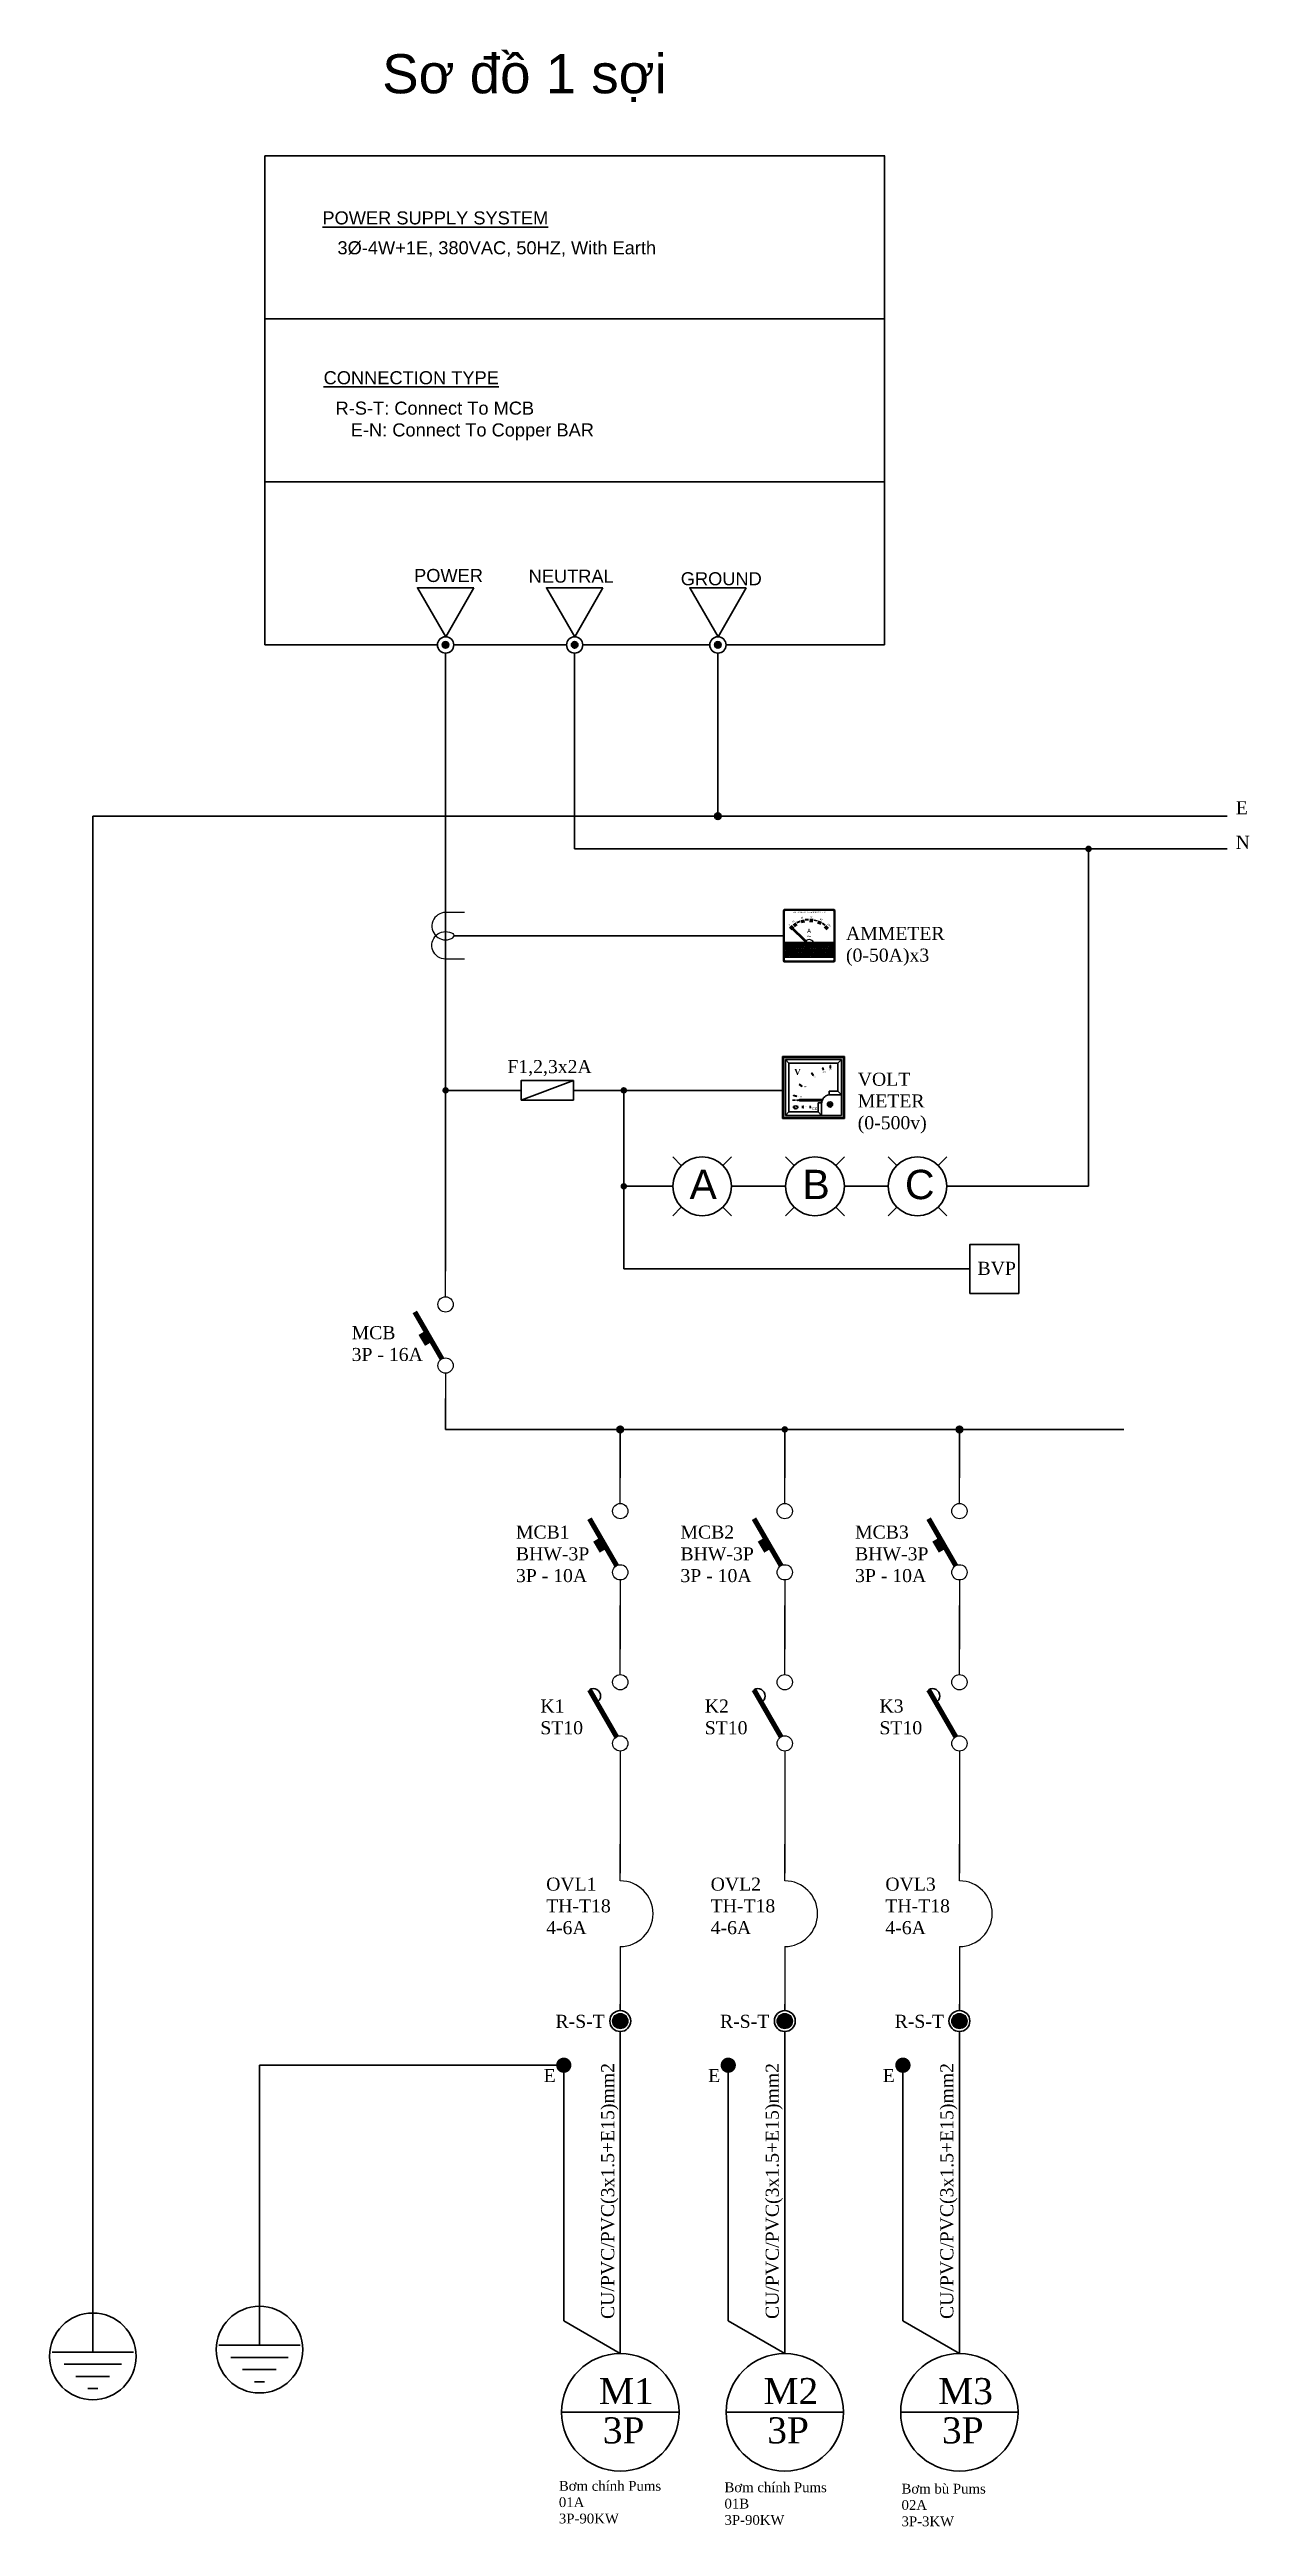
# Model space of a CAD drawing. Header units: millimetres. Extents: x 0 to 6757, y 0 to 5553.
# Drawn here: x 4919 to 6757, y 1758 to 5553 of the extents above; entities outside this region: 1.
import ezdxf

# ---------------------------------------------------------------- set-up
doc = ezdxf.new("R2010")
doc.units = ezdxf.units.MM
doc.header["$MEASUREMENT"] = 0
doc.linetypes.add('DASHED', pattern=[0.75, 0.5, -0.25])
for name, color, linetype in [('0 @ 1', 7, 'Continuous'), ('0-----E-equip', 2, 'Continuous'), ('1-DAY', 4, 'DASHED'), ('CHUTO', 3, 'Continuous'), ('MANH', 8, 'Continuous'), ('TBD', 2, 'Continuous')]:
    doc.layers.add(name, color=color, linetype=linetype)
doc.layers.add('Cua_tu', color=7, linetype='Continuous', lineweight=30)
doc.layers.add('NetDam', color=7, linetype='Continuous', lineweight=35)
doc.styles.add('kt5-1', font='romans.shx', dxfattribs={"height": 100})
doc.styles.get("Standard").update_dxf_attribs({"font": 'arial.ttf'})

# ---------------------------------------------------------------- blocks, each defined once
blk = doc.blocks.new('di2')
at = {"layer": 'TBD', "color": 0}
for p, q in [((0, 500), (0, 625)), ((0, 125), (0, 0))]:
    blk.add_line(p, q, dxfattribs=at)
for points, const_width in [([(-18, 195), (-151, 425)], 25), ([(-88, 266), (-120, 320)], 30)]:
    blk.add_lwpolyline(points, dxfattribs=dict(at, const_width=const_width))
for centre in [(0, 462), (0, 162)]:
    blk.add_circle(centre, 37.5, dxfattribs=at)
blk = doc.blocks.new('DI16')
at = {"layer": 'TBD'}
blk.add_line((0, 555), (0, -555), dxfattribs=at)
for points in [[(275, 340), (0, 340, 1.251179), (86, -41, 0.140943), (116, -17, 0.162061), (121, 0, 0.162061)], [(275, -340), (0, -340, -1.251179), (86, 41, -0.140943), (116, 17, -0.162061), (121, 0, -0.162061)]]:
    blk.add_lwpolyline(points, format="xyb", dxfattribs=at)

msp = doc.modelspace()

# ---------------------------------------------------------------- hatches: boundary and pattern name
h = msp.add_hatch()
h.set_pattern_fill('NET3', color=256, style=0)
h.set_pattern_definition([(0, (553.123, 3219.7495), (0, 3.175), []), (60, (553.123, 3219.7495), (-2.7496307, 1.5875), []), (120, (553.123, 3219.7495), (-2.7496307, -1.5875), [])])
h.paths.add_polyline_path([(6044.1, 4185.4), (6044.1, 4162.4), (6121.1, 4162.4), (6121.1, 4185.4)])
h.paths.add_polyline_path([(6085.1, 4170.4, -1), (6080.1, 4170.4, -1)], flags=16)
h.paths.add_polyline_path([(6044.6, 4181.4, -1), (6048.6, 4181.4, -1)], flags=16)
h.paths.add_polyline_path([(6116.6, 4181.4, -1), (6120.6, 4181.4, -1)], flags=16)
at = {"layer": 'NetDam'}
h = msp.add_hatch(color=0, dxfattribs=at)
h.dxf.hatch_style = 1
h.paths.add_polyline_path([(5530.5, 4641, 1), (5520.5, 4641, 1)])
h = msp.add_hatch(color=0, dxfattribs=at)
h.dxf.hatch_style = 1
h.paths.add_polyline_path([(5728.3, 4641, 1), (5718.3, 4641, 1)])
h = msp.add_hatch(color=0, dxfattribs=at)
h.dxf.hatch_style = 1
h.paths.add_polyline_path([(5947.8, 4641, 1), (5937.8, 4641, 1)])
h = msp.add_hatch(color=256, dxfattribs=at)
h.dxf.hatch_style = 1
h.paths.add_polyline_path([(5937.8, 4378.5, 1), (5947.8, 4378.5, 1)])
h = msp.add_hatch(color=256, dxfattribs=at)
h.dxf.hatch_style = 1
h.paths.add_polyline_path([(6505.8, 4328.5, 1), (6515.8, 4328.5, 1)])
h = msp.add_hatch(color=256, dxfattribs=at)
h.dxf.hatch_style = 1
h.paths.add_polyline_path([(5520.5, 3958.5), (5530.5, 3958.5, 1)])
h.paths.add_polyline_path([(5530.5, 3958.5), (5525.5, 3958.5), (5525.5, 3953.5, 0.414214)])
h.paths.add_polyline_path([(5525.5, 3958.5), (5520.5, 3958.5, 0.414214), (5525.5, 3953.5)])
h = msp.add_hatch(color=256, dxfattribs=at)
h.dxf.hatch_style = 1
h.paths.add_polyline_path([(5793.6, 3958.5), (5803.6, 3958.5, 1)])
h.paths.add_polyline_path([(5803.6, 3958.5), (5798.6, 3958.5), (5798.6, 3953.5, 0.414214)])
h.paths.add_polyline_path([(5798.6, 3958.5), (5793.6, 3958.5, 0.414214), (5798.6, 3953.5)])
h = msp.add_hatch(color=256, dxfattribs=at)
h.dxf.hatch_style = 1
h.paths.add_polyline_path([(5793.6, 3811.5), (5803.6, 3811.5, 1)])
h.paths.add_polyline_path([(5803.6, 3811.5), (5798.6, 3811.5), (5798.6, 3806.5, 0.414214)])
h.paths.add_polyline_path([(5798.6, 3811.5), (5793.6, 3811.5, 0.414214), (5798.6, 3806.5)])
h = msp.add_hatch(color=256, dxfattribs=at)
h.dxf.hatch_style = 1
h.paths.add_polyline_path([(5788.2, 3439), (5798.2, 3439, 1)])
h.paths.add_polyline_path([(5798.2, 3439), (5793.2, 3439), (5793.2, 3434, 0.414214)])
h.paths.add_polyline_path([(5793.2, 3439), (5788.2, 3439, 0.414214), (5793.2, 3434)])
h = msp.add_hatch(color=256, dxfattribs=at)
h.dxf.hatch_style = 1
h.paths.add_polyline_path([(6040.3, 3439), (6050.3, 3439, 1)])
h.paths.add_polyline_path([(6050.3, 3439), (6045.3, 3439), (6045.3, 3434, 0.414214)])
h.paths.add_polyline_path([(6045.3, 3439), (6040.3, 3439, 0.414214), (6045.3, 3434)])
h = msp.add_hatch(color=256, dxfattribs=at)
h.dxf.hatch_style = 1
h.paths.add_polyline_path([(6307.9, 3439), (6317.9, 3439, 1)])
h.paths.add_polyline_path([(6317.9, 3439), (6312.9, 3439), (6312.9, 3434, 0.414214)])
h.paths.add_polyline_path([(6312.9, 3439), (6307.9, 3439, 0.414214), (6312.9, 3434)])
h = msp.add_hatch(color=256, dxfattribs=at)
h.dxf.hatch_style = 1
h.paths.add_polyline_path([(5804.9, 2532.5, 1), (5781.5, 2532.5, 1)])
h = msp.add_hatch(color=256, dxfattribs=at)
h.dxf.hatch_style = 1
h.paths.add_polyline_path([(6057, 2532.5, 1), (6033.6, 2532.5, 1)])
h = msp.add_hatch(color=256, dxfattribs=at)
h.dxf.hatch_style = 1
h.paths.add_polyline_path([(6324.7, 2532.5, 1), (6301.2, 2532.5, 1)])
h = msp.add_hatch(color=256, dxfattribs=at)
h.dxf.hatch_style = 1
h.paths.add_polyline_path([(5718.3, 2464.8, 1), (5694.9, 2464.8, 1)])
h = msp.add_hatch(color=256, dxfattribs=at)
h.dxf.hatch_style = 1
h.paths.add_polyline_path([(5970.4, 2464.8, 1), (5947, 2464.8, 1)])
h = msp.add_hatch(color=256, dxfattribs=at)
h.dxf.hatch_style = 1
h.paths.add_polyline_path([(6238.1, 2464.8, 1), (6214.6, 2464.8, 1)])

# ---------------------------------------------------------------- linework, layer by layer
at = {"lineweight": 70}
for p, q in [((6059.6, 4214.1), (6062.5, 4210.1)), ((6065.7, 4217.6), (6066.7, 4215.4)), ((6072.2, 4220), (6073.5, 4215.2)), ((6079.1, 4221.2), (6079.3, 4218.7)), ((6086, 4221.2), (6085.6, 4216.2)), ((6092.9, 4220), (6092.3, 4217.6)), ((6099.5, 4217.6), (6097.3, 4213.1)), ((6105.5, 4214.1), (6104.1, 4212.1)), ((6054.3, 4209.7), (6057.8, 4206.1)), ((6110.8, 4209.7), (6107.3, 4206.1))]:
    msp.add_line(p, q, dxfattribs=at)
for p, q in [((6044.1, 4185.4), (6121.1, 4185.4)), ((6044.1, 4162.4), (6121.1, 4162.4)), ((6082.1, 4167.9), (6082.1, 4172.8)), ((6083.1, 4167.9), (6083.1, 4172.8))]:
    msp.add_line(p, q)
at = {"color": 6}
for p, q in [((6044.6, 4181.4), (6048.6, 4181.4)), ((6046.6, 4179.4), (6046.6, 4183.4)), ((6120.6, 4181.4), (6116.6, 4181.4)), ((6118.6, 4179.4), (6118.6, 4183.4))]:
    msp.add_line(p, q, dxfattribs=at)
at = {"color": 1, "lineweight": 53}
msp.add_line((6078.6, 4185.4), (6054.3, 4209.7), dxfattribs=at)
for points in [[(6042.6, 4233.4), (6042.6, 4157.4)], [(6044.1, 4231.9), (6044.1, 4158.9)], [(6120.6, 4235.4), (6044.6, 4235.4)], [(6119.1, 4233.9), (6046.1, 4233.9)], [(6121.1, 4158.9), (6121.1, 4231.9)], [(6122.6, 4157.4), (6122.6, 4233.4)], [(6044.6, 4155.4), (6120.6, 4155.4)], [(6046.1, 4156.9), (6119.1, 4156.9)]]:
    msp.add_lwpolyline(points)
msp.add_lwpolyline([(0, 0), (0, 210), (297, 210), (297, 0), (0, 0)], close=True)
for centre, radius in [((6046.6, 4181.4), 2), ((6118.6, 4181.4), 2), ((6082.6, 4170.4), 2.5)]:
    msp.add_circle(centre, radius)
for centre, radius, start, end in [((6044.6, 4233.4), 2, 90, 180), ((6046.1, 4231.9), 2, 90, 180), ((6119.1, 4231.9), 2, 0, 90), ((6120.6, 4233.4), 2, 0, 90), ((6082.6, 4181.4), 8, 30, 150), ((6044.6, 4157.4), 2, 180, 270), ((6046.1, 4158.9), 2, 180, 270), ((6119.1, 4158.9), 2, 270, 0), ((6120.6, 4157.4), 2, 270, 0)]:
    msp.add_arc(centre, radius, start, end)
at = {"layer": 'CHUTO', "color": 7}
for p, q in [((5793.2, 2747.4), (5793.2, 2803.6)), ((6045.3, 2747.4), (6045.3, 2803.6)), ((6312.9, 2747.4), (6312.9, 2803.6)), ((5793.2, 2646.7), (5793.2, 2548.8)), ((6045.3, 2646.7), (6045.3, 2548.8)), ((6312.9, 2646.7), (6312.9, 2548.8))]:
    msp.add_line(p, q, dxfattribs=at)
at = {"layer": 'Cua_tu', "ltscale": 0.5}
for p, q in [((6041.7, 4010.4), (6136.7, 4010.4)), ((6041.7, 3915.4), (6041.7, 4010.4)), ((6043.2, 4008.9), (6135.2, 4008.9)), ((6043.2, 3916.9), (6043.2, 4008.9)), ((6046.2, 4005.9), (6132.2, 4005.9)), ((6046.2, 3919.9), (6046.2, 4005.9)), ((6046.2, 4005.9), (6051.7, 4000.4)), ((6086.3, 3984.9), (6086.6, 3985.1)), ((6088.8, 3981.2), (6086.3, 3984.9)), ((6086.6, 3985.1), (6089.1, 3981.4)), ((6103.2, 3992.9), (6103.5, 3993)), ((6104.4, 3989.4), (6103.2, 3992.9)), ((6103.5, 3993), (6104.7, 3989.5)), ((6104.7, 3989.5), (6104.4, 3989.4)), ((6115, 3992.4), (6115, 3996.6)), ((6115, 3996.6), (6115.4, 3996.6)), ((6115.4, 3992.4), (6115, 3992.4)), ((6115.4, 3996.6), (6115.4, 3992.4)), ((6126.7, 4000.4), (6132.2, 4005.9)), ((6132.2, 4005.9), (6132.2, 3919.9)), ((6135.2, 4008.9), (6135.2, 3916.9)), ((6136.7, 4010.4), (6136.7, 3915.4)), ((6058.7, 3950.8), (6058.8, 3951.2)), ((6063.5, 3949), (6058.7, 3950.8)), ((6058.8, 3951.2), (6063.6, 3949.4)), ((6063.6, 3949.4), (6063.5, 3949)), ((6067.4, 3967.5), (6067.6, 3967.8)), ((6071.5, 3964.4), (6067.4, 3967.5)), ((6067.6, 3967.8), (6071.8, 3964.7)), ((6071.8, 3964.7), (6071.5, 3964.4)), ((6071.8, 3964.7), (6071.6, 3964.8)), ((6071.6, 3964.8), (6071.8, 3964.7)), ((6089.1, 3981.4), (6088.8, 3981.2)), ((6113.1, 3951.7), (6113.1, 3957.2)), ((6113.1, 3957.2), (6126.7, 3957.2)), ((6132.2, 3951.7), (6113.1, 3951.7)), ((6126.7, 3957.2), (6132.2, 3951.7)), ((6136.7, 3915.4), (6041.7, 3915.4)), ((6135.2, 3916.9), (6043.2, 3916.9)), ((6051.7, 3925.4), (6046.2, 3919.9)), ((6132.2, 3919.9), (6046.2, 3919.9)), ((6059.9, 3925.4), (6054, 3925.4)), ((6056.9, 3943.4), (6056.9, 3943.7)), ((6056.9, 3943.7), (6061.9, 3943.7)), ((6061.9, 3943.4), (6056.9, 3943.4)), ((6058.7, 3933.9), (6058.7, 3931.7)), ((6061.9, 3943.7), (6061.9, 3943.4)), ((6102.8, 3943.6), (6063, 3943.6)), ((6065.5, 3931.7), (6065.5, 3933.9)), ((6065.9, 3943.6), (6068.6, 3944.6)), ((6068.6, 3942.6), (6065.9, 3943.6)), ((6103.3, 3944.6), (6068.6, 3944.6)), ((6102.4, 3942.6), (6068.6, 3942.6)), ((6074.1, 3934.4), (6071.4, 3933.8)), ((6071.4, 3933.8), (6074.1, 3933.4)), ((6074.1, 3933.4), (6071.4, 3933)), ((6071.4, 3933), (6074.1, 3932.5)), ((6074.1, 3932.5), (6071.4, 3932)), ((6071.4, 3932), (6074.1, 3931.6)), ((6072.7, 3935), (6072.7, 3931.1)), ((6083.2, 3932.4), (6085.6, 3932.4)), ((6084.4, 3935), (6084.4, 3932.4)), ((6096.7, 3925.4), (6096.7, 3939.4)), ((6096.7, 3939.4), (6101.8, 3939.4)), ((6096.7, 3925.4), (6101.7, 3919.9)), ((6101.7, 3919.9), (6101.7, 3937.7))]:
    msp.add_line(p, q, dxfattribs=at)
for points in [[(6096.7, 3925.4), (6051.7, 3925.4), (6051.7, 4000.4), (6126.7, 4000.4), (6126.7, 3957.2)], [(6374.1, 3647.5), (6329.1, 3647.5), (6329.1, 3722.5), (6404.1, 3722.5), (6404.1, 3679.2)]]:
    msp.add_lwpolyline(points, dxfattribs=at)
msp.add_lwpolyline([(6113, 3937.2), (6116.2, 3937.2), (6116.2, 3936.6), (6113, 3936.6)], close=True, dxfattribs=at)
for centre, radius in [((6074.1, 3934.4), 0.0244), ((6074.1, 3931.6), 0.0244), ((6114.6, 3936.9), 4), ((6114.6, 3936.9), 2)]:
    msp.add_circle(centre, radius, dxfattribs=at)
for centre, radius, start, end in [((6115.5, 3938.1), 13.8, 100.0888, 181.4216), ((6062.1, 3927.6), 7.07, 61.4304, 118.5696), ((6062.1, 3937.9), 7.07, 241.4304, 298.5696)]:
    msp.add_arc(centre, radius, start, end, dxfattribs=at)
at = {"layer": 'MANH', "color": 7, "ltscale": 100}
for centre in [(5793.2, 2697), (6045.3, 2697), (6312.9, 2697)]:
    msp.add_arc(centre, 50.3, 270, 90, dxfattribs=at)
at = {"layer": 'NetDam', "color": 0}
for p, q in [((5248.3, 5390.6), (6198.2, 5390.6)), ((5248.3, 5140.7), (5248.3, 5390.6)), ((6198.3, 5140.7), (6198.3, 5390.5)), ((5248.3, 5140.7), (5248.3, 4890.8)), ((5248.4, 5140.6), (6198.2, 5140.6)), ((6198.3, 5140.7), (6198.3, 4890.9)), ((5248.3, 4890.8), (6198.2, 4890.8)), ((5248.3, 4640.9), (5248.3, 4890.8)), ((6198.3, 4640.9), (6198.3, 4890.7)), ((5248.4, 4641), (5513, 4641)), ((5538, 4641), (5710.8, 4641)), ((5735.8, 4641), (5930.3, 4641)), ((5955.3, 4641), (6198.2, 4641)), ((5525.6, 3958.5), (5525.6, 4628.5)), ((4984.8, 4378.5), (4984.8, 2025.4)), ((5580.8, 4195.4), (5538.2, 4195.5)), ((5580.8, 4195.4), (6042.6, 4195.4)), ((5525.5, 4082.3), (5525.5, 3681.5)), ((6510.8, 3811.5), (6510.8, 4082.3)), ((5731.3, 3958.5), (6041.7, 3958.5)), ((5798.6, 3811.5), (5798.6, 3958.5)), ((5873.6, 3811.5), (5798.6, 3811.5)), ((5798.6, 3811.5), (5798.6, 3685)), ((6443.7, 3811.5), (6510.8, 3811.5)), ((5798.6, 3685), (6329.1, 3685)), ((6374.1, 3647.5), (6404.1, 3647.5)), ((6404.1, 3647.5), (6404.1, 3679.2)), ((5525.5, 3486.2), (5525.5, 3439)), ((5525.5, 3439), (6045.3, 3439)), ((5793.2, 3364.7), (5793.2, 3439)), ((6045.3, 3364.7), (6045.3, 3439)), ((6045.3, 3439), (6565, 3439)), ((6312.9, 3364.7), (6312.9, 3439)), ((5793.2, 3169.4), (5793.2, 3102.5)), ((6045.3, 3169.4), (6045.3, 3102.5)), ((6312.9, 3169.4), (6312.9, 3102.5)), ((5793.2, 2548.5), (5793.2, 2558.5)), ((6045.3, 2548.5), (6045.3, 2558.5)), ((6312.9, 2548.5), (6312.9, 2558.5)), ((5793.2, 2516.5), (5793.2, 2023)), ((6045.3, 2516.5), (6045.3, 2023)), ((6312.9, 2516.5), (6312.9, 2023)), ((5240.3, 2464.8), (5240.3, 2035.8)), ((5706.6, 2464.8), (5240.3, 2464.8)), ((5706.6, 2460.5), (5706.6, 2464.8)), ((5706.6, 2073), (5706.6, 2464.8)), ((5958.7, 2460.5), (5958.7, 2464.8)), ((5958.7, 2073), (5958.7, 2464.8)), ((5958.7, 2464.8), (5958.7, 2464.8)), ((6226.3, 2460.5), (6226.3, 2464.8)), ((6226.3, 2073), (6226.3, 2464.8)), ((5793.2, 2023), (5793.2, 2143)), ((6045.3, 2023), (6045.3, 2143)), ((6312.9, 2023), (6312.9, 2143)), ((5793.2, 2023), (5706.6, 2073)), ((6045.3, 2023), (5958.7, 2073)), ((6312.9, 2023), (6226.3, 2073)), ((4922.6, 2025.4), (5047.1, 2025.4)), ((5178.1, 2035.8), (5302.5, 2035.8)), ((5196.3, 2017.1), (5284.3, 2017.1)), ((4940.8, 2006.8), (5028.9, 2006.8)), ((4959, 1988.1), (5010.6, 1988.1)), ((5214.5, 1998.4), (5266.1, 1998.4)), ((5232.7, 1979.8), (5247.9, 1979.8)), ((4977.2, 1969.4), (4992.4, 1969.4)), ((5703.2, 1933), (5883.2, 1933)), ((5955.3, 1933), (6135.3, 1933)), ((6222.9, 1933), (6402.9, 1933))]:
    msp.add_line(p, q, dxfattribs=at)
at = {"layer": 'NetDam'}
for p, q in [((5525.5, 4628.5), (5525.5, 4628.5)), ((5723.3, 4628.5), (5723.3, 4328.5)), ((5942.8, 4628.5), (5942.8, 4383.5)), ((5937.8, 4378.5), (4984.8, 4378.5)), ((5947.8, 4378.5), (6723.3, 4378.5)), ((5723.3, 4328.5), (6723.3, 4328.5)), ((6510.8, 4082.3), (6510.8, 4328.5)), ((5525.5, 3958.5), (5631.3, 3958.5)), ((5641.3, 3958.5), (5631.3, 3958.5)), ((5641.3, 3943.5), (5721.3, 3973.5)), ((5721.3, 3958.5), (5731.3, 3958.5)), ((5873.6, 3856.5), (5886.7, 3843.3)), ((5963.6, 3856.5), (5950.4, 3843.3)), ((6046.6, 3856.5), (6059.8, 3843.3)), ((6136.6, 3856.5), (6123.4, 3843.3)), ((6203.7, 3856.5), (6216.9, 3843.3)), ((6293.7, 3856.5), (6280.5, 3843.3)), ((5963.6, 3811.5), (6046.6, 3811.5)), ((6136.6, 3811.5), (6203.7, 3811.5)), ((6293.7, 3811.5), (6443.7, 3811.5)), ((5886.7, 3779.7), (5873.6, 3766.5)), ((5950.4, 3779.7), (5963.6, 3766.5)), ((6059.8, 3779.7), (6046.6, 3766.5)), ((6123.4, 3779.7), (6136.6, 3766.5)), ((6216.9, 3779.7), (6203.7, 3766.5)), ((6280.5, 3779.7), (6293.7, 3766.5))]:
    msp.add_line(p, q, dxfattribs=at)
at = {"layer": 'NetDam', "color": 0}
for points in [[(5569, 4728.5), (5482.4, 4728.5), (5525.7, 4653.5)], [(5766.7, 4728.5), (5680.1, 4728.5), (5723.4, 4653.5)], [(5986.3, 4728.5), (5899.7, 4728.5), (5943, 4653.5)]]:
    msp.add_lwpolyline(points, close=True, dxfattribs=at)
at = {"layer": 'NetDam'}
msp.add_lwpolyline([(5641.3, 3943.5), (5721.3, 3943.5), (5721.3, 3973.5), (5641.3, 3973.5)], close=True, dxfattribs=at)
at = {"layer": 'NetDam', "color": 0}
for centre, radius in [((5525.5, 4641), 12.5), ((5525.5, 4641), 5), ((5723.3, 4641), 12.5), ((5723.3, 4641), 5), ((5942.8, 4641), 12.5), ((5942.8, 4641), 5), ((5793.2, 2532.5), 16), ((6045.3, 2532.5), 16), ((6312.9, 2532.5), 16), ((5240.4, 2029), 66.4), ((4984.9, 2018.7), 66.4), ((5793.2, 1933), 90), ((6045.3, 1933), 90), ((6312.9, 1933), 90)]:
    msp.add_circle(centre, radius, dxfattribs=at)
at = {"layer": 'NetDam'}
for centre, radius in [((5942.8, 4378.5), 5), ((5918.6, 3811.5), 45), ((6091.6, 3811.5), 45), ((6248.7, 3811.5), 45), ((5793.2, 3439), 5), ((6312.9, 3439), 5)]:
    msp.add_circle(centre, radius, dxfattribs=at)
at = {"layer": 'NetDam', "color": 0}
for centre, radius, start, end in [((6198.2, 5390.5), 0.1, 0, 90), ((5248.4, 5140.7), 0.1, 180, 270), ((6198.2, 5140.7), 0.1, 270, 0), ((5752, 3030.7), 11.1, 297.2081, 122.7919), ((6004.1, 3030.7), 11.1, 297.2081, 122.7919), ((6271.7, 3030.7), 11.1, 297.2081, 122.7919)]:
    msp.add_arc(centre, radius, start, end, dxfattribs=at)
at = {"layer": 'TBD', "color": 0}
for p, q in [((5793.2, 3063.4), (5793.2, 3102.5)), ((6045.3, 3063.4), (6045.3, 3102.5)), ((6312.9, 3063.4), (6312.9, 3102.5)), ((5793.2, 2946.2), (5793.2, 2758.9)), ((6045.3, 2946.2), (6045.3, 2758.9)), ((6312.9, 2946.2), (6312.9, 2758.9))]:
    msp.add_line(p, q, dxfattribs=at)
at = {"layer": 'TBD', "color": 0, "const_width": 7.81}
for points in [[(5787.4, 2968.2), (5746, 3040)], [(6039.5, 2968.2), (5998.1, 3040)], [(6307.2, 2968.2), (6265.7, 3040)]]:
    msp.add_lwpolyline(points, dxfattribs=at)
at = {"layer": 'TBD', "color": 0}
for centre in [(5793.2, 3051.7), (6045.3, 3051.7), (6312.9, 3051.7), (5793.2, 2957.9), (6045.3, 2957.9), (6312.9, 2957.9), (5793.2, 2532.5), (6045.3, 2532.5), (6312.9, 2532.5)]:
    msp.add_circle(centre, 11.7, dxfattribs=at)

# ---------------------------------------------------------------- block references
at = {"layer": '0-----E-equip', "linetype": 'Continuous', "xscale": -0.1050000000104774, "yscale": 0.1050000000104774, "zscale": 0.105, "rotation": 180}
msp.add_blockref('DI16', (5525.6, 4195.4), dxfattribs=at)
at = {"layer": '1-DAY', "color": 0, "xscale": 0.312500000007276, "yscale": 0.312500000007276, "zscale": 0.312500000007276}
for p in [(5525.5, 3486.2), (5793.2, 3169.4), (6045.3, 3169.4), (6312.9, 3169.4)]:
    msp.add_blockref('di2', p, dxfattribs=at)

# ---------------------------------------------------------------- texts
for s, height, p in [('A', 6.65, (6079.4, 4199.4)), ('~', 8.52, (6079, 4190.5))]:
    msp.add_text(s, height=height).set_placement(p)
at = {"attachment_point": 1}
for s, width, insert, char_height in [('Sơ đồ 1 sợi', 702.013, (5428.3, 5546.2), 60), ('{\\fTimes New Roman|b0|i0|c0|p18;E}', 136, (6736.5, 4401.5), 20), ('{\\fTimes New Roman|b0|i0|c0|p18;N}', 136, (6736.3, 4348.5), 20), ('{\\fTimes New Roman|b0|i0|c0|p18;AMMETER (0-50A)x3}', 136, (6139.1, 4209), 20), ('{\\fTimes New Roman|b0|i0|c0|p18;F1,2,3x2A}', 136, (5620.2, 4004.9), 20), ('{\\fTimes New Roman|b0|i0|c0|p18;VOLT METER (0-500v)}', 189.459, (6157.1, 3985.6), 20), ('{\\fTimes New Roman|b0|i0|c0|p18;BVP}', 63.318, (6340.7, 3695.8), 20), ('{\\fTimes New Roman|b0|i0|c0|p18;E}', 136, (5675.8, 2459), 20), ('{\\fTimes New Roman|b0|i0|c0|p18;E}', 136, (5927.9, 2459), 20), ('{\\fTimes New Roman|b0|i0|c0|p18;E}', 136, (6195.5, 2459), 20)]:
    msp.add_mtext_dynamic_manual_height_columns(s, width=width, gutter_width=1, heights=[0], dxfattribs=dict(at, insert=insert, char_height=char_height))
at = {"char_height": 2.5, "width": 6.888, "attachment_point": 5}
for s, insert, rotation in [('{\\fArial|b0|i0|c0|p34;0}', (6052.3, 4212), 44.6632), ('{\\fArial|b0|i0|c0|p34;20}', (6058.1, 4216.8), 34.6632), ('{\\fArial|b0|i0|c0|p34;40}', (6071.6, 4223), 14.6632), ('{\\fArial|b0|i0|c0|p34;60}', (6086.5, 4224.2), 354.6632), ('{\\fArial|b0|i0|c0|p34;80}', (6101, 4220.3), 334.6632), ('{\\fArial|b0|i0|c0|p34;100}', (6113.2, 4211.7), 314.6632)]:
    msp.add_mtext(s, dxfattribs=dict(at, insert=insert, rotation=rotation))
at = {"insert": (6082.4, 4231.1), "char_height": 2, "width": 60.31, "attachment_point": 5}
msp.add_mtext('{\\fArial|b0|i0|c0|p34;BAU SAN ELECTRIC WORKS CO., LTD}', dxfattribs=at)
at = {"color": 0, "attachment_point": 1}
for s, width, heights, insert, char_height in [('{\\fTimes New Roman|b0|i0|c0|p18;\\C256;MCB\\P3P - 16A}', 136, [0], (5381.5, 3597.2), 20), ('{\\fTimes New Roman|b0|i0|c0|p18;\\C256;MCB1\\PBHW-3P\\P3P - 10A}', 136, [0], (5633.3, 3291.7), 20), ('{\\fTimes New Roman|b0|i0|c0|p18;\\C256;MCB2\\PBHW-3P\\P3P - 10A}', 136, [0], (5885.4, 3291.7), 20), ('{\\fTimes New Roman|b0|i0|c0|p18;\\C256;MCB3\\PBHW-3P\\P3P - 10A}', 136, [0], (6153, 3291.7), 20), ('{\\fTimes New Roman|b0|i0|c0|p18;\\C256;K1\\PST10}', 136, [0], (5670.7, 3025.2), 20), ('{\\fTimes New Roman|b0|i0|c0|p18;\\C256;K2\\PST10}', 136, [0], (5922.7, 3025.2), 20), ('{\\fTimes New Roman|b0|i0|c0|p18;\\C256;K3\\PST10}', 136, [0], (6190.4, 3025.2), 20), ('{\\fTimes New Roman|b0|i0|c0|p18;\\C256;OVL1\\PTH-T18\\P4-6A}', 136, [0], (5679.6, 2752.3), 20), ('{\\fTimes New Roman|b0|i0|c0|p18;\\C256;OVL2\\PTH-T18\\P4-6A}', 136, [0], (5931.7, 2752.3), 20), ('{\\fTimes New Roman|b0|i0|c0|p18;\\C256;OVL3\\PTH-T18\\P4-6A}', 136, [0], (6199.4, 2752.3), 20), ('{\\fTimes New Roman|b0|i0|c0|p18;\\C256;R-S-T}', 136, [0], (5693.9, 2542.1), 20), ('{\\fTimes New Roman|b0|i0|c0|p18;\\C256;R-S-T}', 136, [0], (5946, 2542.1), 20), ('{\\fTimes New Roman|b0|i0|c0|p18;\\C256;R-S-T}', 136, [0], (6213.7, 2542.1), 20), ('{\\fTimes New Roman|b0|i0|c0|p18;\\C256;M1}', 136, [0], (5760.6, 1985.5), 40), ('{\\fTimes New Roman|b0|i0|c0|p18;\\C256;M2}', 136, [0], (6012.6, 1985.5), 40), ('{\\fTimes New Roman|b0|i0|c0|p18;\\C256;M3}', 136, [0], (6280.3, 1985.5), 40), ('{\\fTimes New Roman|b0|i0|c0|p18;\\C256;3P}', 136, [0], (5766.4, 1925.4), 40), ('{\\fTimes New Roman|b0|i0|c0|p18;\\C256;3P}', 136, [0], (6018.4, 1925.4), 40), ('{\\fTimes New Roman|b0|i0|c0|p18;\\C256;3P}', 136, [0], (6286.1, 1925.4), 40), ('{\\fTimes New Roman|b0|i0|c0|p18;\\C256;Bơm chính Pums\\P01A\\P3P-90KW}', 188.996, [70.1], (5699.1, 1827.8), 15), ('{\\fTimes New Roman|b0|i0|c0|p18;\\C256;Bơm bù Pums \\P02A\\P3P-3KW}', 188.996, [70.1], (6224.2, 1823.5), 15)]:
    msp.add_mtext_dynamic_manual_height_columns(s, width=width, gutter_width=1, heights=heights, dxfattribs=dict(at, insert=insert, char_height=char_height))
at = {"color": 0, "char_height": 20, "attachment_point": 1, "rotation": 90}
for insert in [(5763.9, 2076), (6016, 2076), (6283.6, 2076)]:
    msp.add_mtext_dynamic_manual_height_columns('{\\fTimes New Roman|b0|i0|c0|p18;\\C256;CU/PVC/PVC(3x1.5+E15)mm2}', width=136, gutter_width=1, heights=[0], dxfattribs=dict(at, insert=insert))
at = {"color": 0}
note = msp.add_mtext_dynamic_manual_height_columns('{\\fTimes New Roman|b0|i0|c0|p18;\\C256;Bơm chính Pums\\P01B\\P3P-90KW\\P}', width=188.996, gutter_width=1, heights=[70.1, 0], dxfattribs=dict(at, insert=(5952.9, 1825.6), char_height=15, attachment_point=1))
at = {"layer": '0 @ 1', "char_height": 45, "attachment_point": 1}
for s, insert in [('A', (5899.3, 3836.8)), ('B', (6072.3, 3836.8)), ('C', (6229.4, 3836.8))]:
    msp.add_mtext_dynamic_manual_height_columns(s, width=53.699, gutter_width=0.75, heights=[0], dxfattribs=dict(at, insert=insert))
at = {"layer": 'Cua_tu', "ltscale": 0.5, "width": 683.336, "attachment_point": 1, "style": 'kt5-1'}
for s, insert, char_height in [('{\\f.VnTimeH|b1|i0|c0|p34;v}', (6059.8, 3991.2), 9), ('{\\f.VnTime|b0|i0|c0|p34;400}', (6103.5, 3987.4), 2), ('{\\f.VnTime|b0|i0|c0|p34;500}', (6113.3, 3990.5), 2), ('{\\f.VnTime|b0|i0|c0|p34;100}', (6066.2, 3949.8), 2), ('{\\f.VnTime|b0|i0|c0|p34;200}', (6073.7, 3964.9), 2), ('{\\f.VnTime|b0|i0|c0|p34;300}', (6088.9, 3979.4), 2), ('{\\f.VnTime|b0|i0|c0|p34;BE-80}', (6059.3, 3929.9), 1.5), ('{\\f.VnTime|b0|i0|c0|p34;BEW}', (6059.7, 3933.6), 1.7), ('{\\f.VnTime|b0|i0|c0|p34;0}', (6064.3, 3942.7), 2), ('{\\f.VnTime|b0|i0|c0|p34;PT}', (6071.8, 3929.9), 1.5), ('{\\f.VnTimeH|b1|i0|c0|p34;\\H1.083x;~}', (6076.5, 3933.9), 1.5), ('{\\f.VnTime|b0|i0|c0|p34;1.5}', (6078.8, 3934), 1.5), ('{\\f.VnArialH|b0|i0|c0|p34;\\H1.333x;C\\fArial|b0|i0|c204|p34;\\H1.3x;є}', (6087, 3933.8), 3)]:
    msp.add_mtext(s, dxfattribs=dict(at, insert=insert, char_height=char_height))
at = {"layer": 'NetDam', "color": 0, "char_height": 20, "attachment_point": 1}
for s, width, insert in [('{\\fArial|b0|i0|c0|p34;\\LPOWER SUPPLY SYSTEM}', 351.006, (5336.7, 5305.3)), ('3%%C-4W+1E, 380VAC, 50HZ, With Earth', 521.554, (5359.8, 5259.5)), ('{\\fArial|b0|i0|c0|p34;\\LCONNECTION TYPE}', 351.006, (5338.6, 5060.4)), ('R-S-T: Connect To MCB\\P   E-N: Connect To Copper BAR', 521.554, (5356.9, 5013.8)), ('POWER', 20, (5477.2, 4757.4)), ('NEUTRAL', 20, (5652.8, 4756.4)), ('GROUND', 20, (5885.9, 4752.4))]:
    msp.add_mtext_dynamic_manual_height_columns(s, width=width, gutter_width=0.5, heights=[0], dxfattribs=dict(at, insert=insert))

doc.saveas('drawing.dxf')
